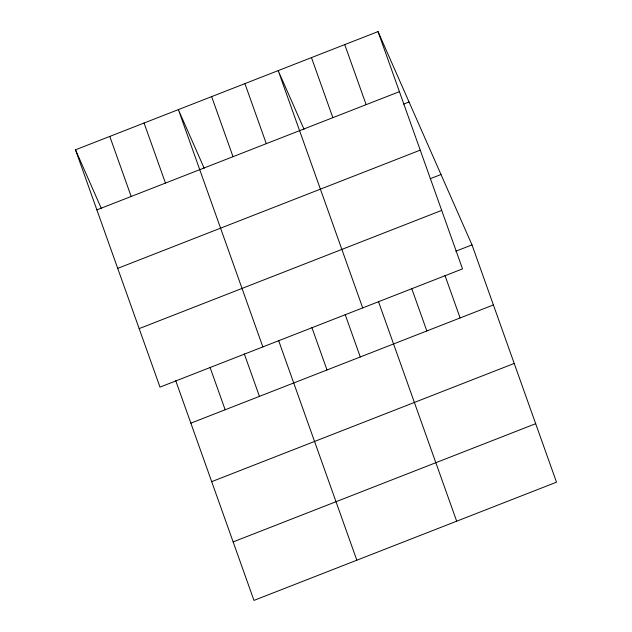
<?xml version="1.0" encoding="UTF-8"?>
<svg xmlns="http://www.w3.org/2000/svg" width="632" height="632" viewBox="0 0 632 632"><rect width="100%" height="100%" fill="white"/><g stroke="black" fill="none" stroke-linecap="round" stroke-linejoin="round"><path stroke-width="0.95" d="M378.031 31.6L462.521 268.892L159.991 387.108L75.5 149.816L378.031 31.6L472.009 244.892L556.5 482.184L253.969 600.4L175.728 380.662M96.878 209.871L399.416 91.656M403.643 104.098L409.038 101.989M117.71 268.363L420.241 150.14M430.202 178.722L440.994 174.503M139.166 328.616L441.697 210.401M455.814 251.22L472.009 244.892M190.864 423.163L493.394 304.948M211.688 481.655L514.219 363.432M233.145 541.908L535.675 423.693M304.039 129.268L278.191 70.61L362.689 307.903M204.199 168.278L178.358 109.62L262.857 346.913M75.5 149.816L101.341 208.473M444.983 275.449L460.112 317.951M344.748 44.603L366.133 104.659M411.701 288.453L426.837 330.955M311.473 57.607L332.859 117.663M378.426 301.456L456.667 521.195M345.143 314.46L360.28 356.962M244.916 83.614L266.301 143.669M311.868 327.463L326.997 369.965M211.633 96.617L233.018 156.673M278.586 340.466L356.835 560.205M244.3 353.865L259.436 396.367M144.072 123.019L165.458 183.075M210.014 367.263L225.15 409.765M109.786 136.417L131.172 196.473"/></g></svg>
